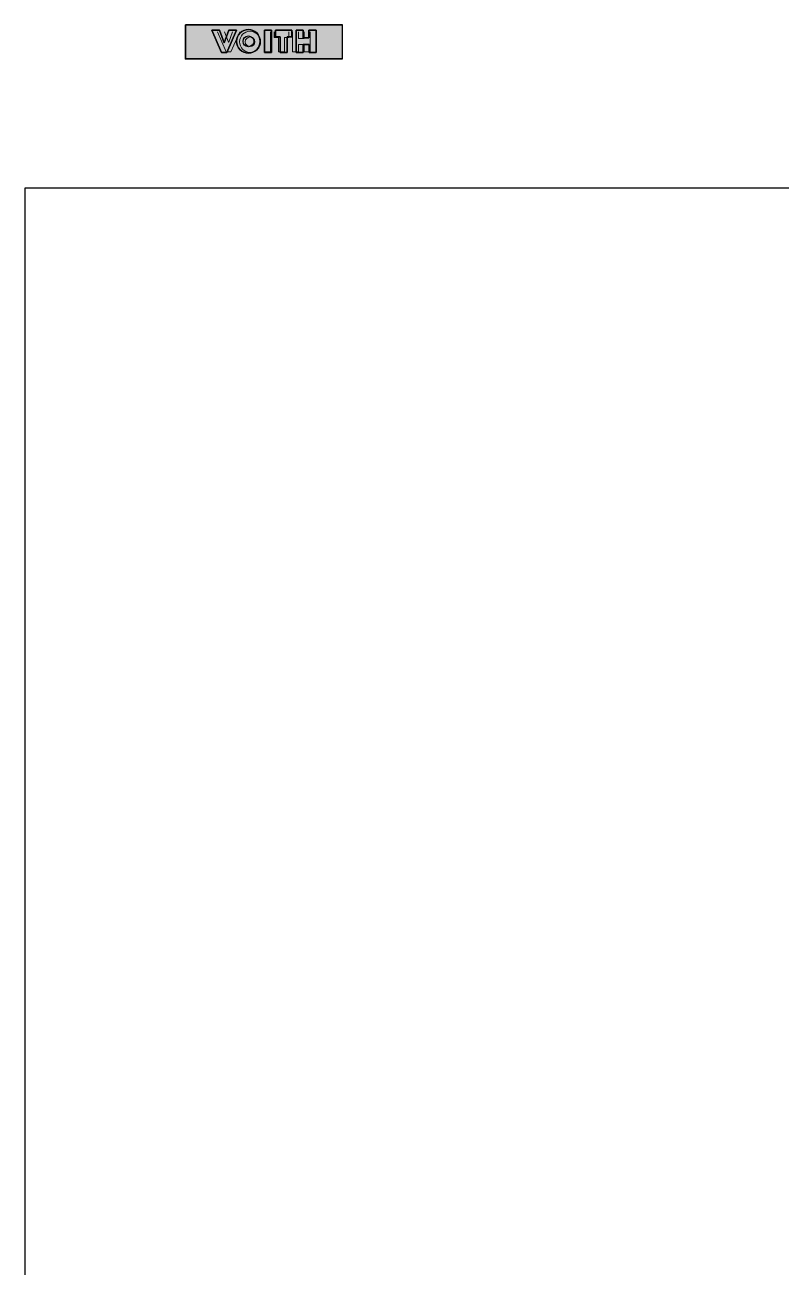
# Model space of a CAD drawing. Header units: millimetres. Extents: x 37984 to 70752, y 14140 to 37584.
# Drawn here: x 37984 to 38987, y 35909 to 37556 of the extents above; entities that cross this region are included whole.
import ezdxf

# ---------------------------------------------------------------- set-up
doc = ezdxf.new("R2010")
doc.units = ezdxf.units.MM
doc.linetypes.add('AUSGEZOGEN', pattern=[0])
doc.layers.add('! NO PLOT !', color=7, linetype='Continuous', true_color=0xff75dd, plot=False)
for name, color, linetype in [('AUT_7', 7, 'Continuous'), ('CONT_2', 7, 'AUSGEZOGEN'), ('Layer 1', 7, 'Continuous')]:
    doc.layers.add(name, color=color, linetype=linetype)
doc.layers.add('Voith_Blau', color=7, linetype='AUSGEZOGEN', true_color=0x2b2c7c)
doc.layers.add('Voith_Grau', color=7, linetype='AUSGEZOGEN', true_color=0xa5a8a6)

# ---------------------------------------------------------------- blocks, each defined once
blk = doc.blocks.new('VOITH_ormar')
at = {"layer": 'Layer 1', "linetype": 'Continuous', "lineweight": 0, "transparency": 33554687}
for points in [[(42496.2, 47320), (42491.1, 47333.9), (42481.7, 47333.9), (42493.3, 47307), (42499.5, 47307), (42511, 47333.9), (42501.7, 47333.9), (42501.6, 47333.9), (42496.6, 47320)], [(42552, 47307.1), (42552, 47333.7), (42544, 47333.7), (42544, 47307.1)], [(42562.7, 47326.1), (42562.7, 47307.1), (42570.6, 47307.1), (42570.6, 47326.1), (42576.2, 47326.1), (42576.2, 47333.7), (42557, 47333.7), (42557, 47326.1)], [(42581.3, 47333.7), (42581.3, 47307.1), (42589.2, 47307.1), (42589.2, 47316.9), (42596.5, 47316.9), (42596.5, 47307.1), (42604.5, 47307.1), (42604.5, 47333.7), (42596.5, 47333.7), (42596.5, 47324.9), (42589.2, 47324.9), (42589.2, 47333.7)]]:
    blk.add_hatch(color=256, dxfattribs=at).paths.add_polyline_path(points)
h = blk.add_hatch(color=256, dxfattribs=at)
edge = h.paths.add_edge_path()
edge.add_ellipse((42524.9, 47320.5), major_axis=(14, 0), ratio=1, start_angle=0, end_angle=360)
edge = h.paths.add_edge_path()
edge.add_ellipse((42524.9, 47320.5), major_axis=(6.38, 0), ratio=1, start_angle=0, end_angle=360)
at = {"layer": 'Voith_Blau', "transparency": 33554687}
h = blk.add_hatch(color=256, dxfattribs=at)
h.paths.add_polyline_path([(42647.5, 47343), (42439.1, 47343), (42439.1, 47297.9), (42647.5, 47297.9)])
h.paths.add_polyline_path([(42474.2, 47336), (42484.3, 47336), (42490.7, 47319), (42496.7, 47336), (42506.8, 47336), (42494.1, 47306.2), (42487, 47306.2)], flags=16)
h.paths.add_polyline_path([(42538.3, 47321.1, -1), (42507, 47321.1, -1)], flags=16)
h.paths.add_polyline_path([(42529.8, 47321.1, -1), (42515.5, 47321.1, -1)], flags=0)
h.paths.add_polyline_path([(42543.8, 47336), (42553.1, 47336), (42553.1, 47306.2), (42543.8, 47306.2)], flags=16)
h.paths.add_polyline_path([(42558.6, 47336.1), (42580.3, 47336.1), (42580.3, 47327), (42574, 47327), (42574, 47306.2), (42564.8, 47306.2), (42564.8, 47327), (42558.6, 47327)], flags=16)
h.paths.add_polyline_path([(42586.1, 47336.1), (42595.3, 47336.1), (42595.3, 47325.8), (42602.9, 47325.8), (42602.9, 47336.1), (42612.3, 47336.1), (42612.3, 47306.2), (42603, 47306.2), (42603, 47317), (42595.3, 47317), (42595.3, 47306.2), (42586.1, 47306.2)], flags=16)
at = {"layer": 'Voith_Grau', "transparency": 33554687}
for points in [[(42506.8, 47336), (42496.7, 47336), (42490.7, 47319), (42484.3, 47336), (42474.2, 47336), (42487, 47306.2), (42494.1, 47306.2)], [(42553.1, 47336), (42543.8, 47336), (42543.8, 47306.2), (42553.1, 47306.2)], [(42580.3, 47336.1), (42558.6, 47336.1), (42558.6, 47327), (42564.8, 47327), (42564.8, 47306.2), (42574, 47306.2), (42574, 47327), (42580.3, 47327)], [(42612.3, 47336.1), (42602.9, 47336.1), (42602.9, 47325.8), (42595.3, 47325.8), (42595.3, 47336.1), (42586.1, 47336.1), (42586.1, 47306.2), (42595.3, 47306.2), (42595.3, 47317), (42603, 47317), (42603, 47306.2), (42612.3, 47306.2)]]:
    blk.add_hatch(color=256, dxfattribs=at).paths.add_polyline_path(points)
h = blk.add_hatch(color=256, dxfattribs=at)
h.paths.add_polyline_path([(42507, 47321.1, 1), (42538.3, 47321.1, 1)])
h.paths.add_polyline_path([(42529.8, 47321.1, -1), (42515.5, 47321.1, -1)], flags=16)
at = {"layer": 'AUT_7', "transparency": 33554687}
blk.add_lwpolyline([(42439.1, 47343), (42647.1, 47343), (42647.1, 47298), (42439.1, 47298)], close=True, dxfattribs=at)
at = {"layer": 'CONT_2', "transparency": 33554687}
for p, q in [((42647.5, 47343), (42439.1, 47343)), ((42439.1, 47343), (42439.1, 47297.9)), ((42647.5, 47297.9), (42647.5, 47343)), ((42439.1, 47297.9), (42647.5, 47297.9))]:
    blk.add_line(p, q, dxfattribs=at)
at = {"layer": 'CONT_2', "color": 0, "linetype": 'ByBlock', "transparency": 33554687}
blk.add_point((42439.1, 47297.9), dxfattribs=at)
at = {"layer": 'Layer 1', "linetype": 'Continuous', "lineweight": 0, "transparency": 33554687}
for p, q in [((42481.7, 47333.9), (42493.3, 47307)), ((42491.1, 47333.9), (42496.2, 47320)), ((42501.6, 47333.9), (42496.6, 47320)), ((42511.1, 47333.9), (42499.5, 47307)), ((42544, 47307.1), (42544, 47333.7)), ((42552, 47333.7), (42552, 47307.1)), ((42557, 47333.7), (42557, 47326.1)), ((42576.2, 47326.1), (42576.2, 47333.7)), ((42581.3, 47333.7), (42581.3, 47307.1)), ((42589.2, 47333.7), (42589.2, 47324.9)), ((42596.5, 47333.7), (42596.5, 47324.9)), ((42604.5, 47307.1), (42604.5, 47333.7)), ((42496.2, 47320), (42496.6, 47320)), ((42557, 47326.1), (42562.7, 47326.1)), ((42562.7, 47326.1), (42562.7, 47307.1)), ((42570.6, 47307.1), (42570.6, 47326.1)), ((42570.6, 47326.1), (42576.2, 47326.1)), ((42596.5, 47324.9), (42589.2, 47324.9)), ((42589.2, 47307.1), (42589.2, 47316.9)), ((42589.2, 47316.9), (42596.5, 47316.9)), ((42596.5, 47316.9), (42596.5, 47307.1)), ((42493.3, 47307), (42499.5, 47307)), ((42552, 47307.1), (42544, 47307.1)), ((42562.7, 47307.1), (42570.6, 47307.1)), ((42581.3, 47307.1), (42589.2, 47307.1)), ((42596.5, 47307.1), (42604.5, 47307.1))]:
    blk.add_line(p, q, dxfattribs=at)
for radius in [14, 6.38]:
    blk.add_circle((42524.9, 47320.5), radius, dxfattribs=at)
at = {"layer": 'Voith_Blau', "transparency": 33554687}
for points in [[(42647.5, 47343), (42439.1, 47343), (42439.1, 47297.9), (42647.5, 47297.9)], [(42506.8, 47336), (42496.7, 47336), (42490.7, 47319), (42484.3, 47336), (42474.2, 47336), (42487, 47306.2), (42494.1, 47306.2)], [(42474.2, 47336), (42484.3, 47336), (42490.7, 47319), (42496.7, 47336), (42506.8, 47336), (42494.1, 47306.2), (42487, 47306.2)], [(42553.1, 47336), (42543.8, 47336), (42543.8, 47306.2), (42553.1, 47306.2)], [(42543.8, 47336), (42553.1, 47336), (42553.1, 47306.2), (42543.8, 47306.2)], [(42574, 47327), (42580.3, 47327), (42580.3, 47336.1), (42558.6, 47336.1), (42558.6, 47327), (42564.8, 47327), (42564.8, 47306.2), (42574, 47306.2)], [(42558.6, 47327), (42558.6, 47336.1), (42580.3, 47336.1), (42580.3, 47327), (42574, 47327), (42574, 47306.2), (42564.8, 47306.2), (42564.8, 47327)], [(42612.3, 47336.1), (42602.9, 47336.1), (42602.9, 47325.8), (42595.3, 47325.8), (42595.3, 47336.1), (42586.1, 47336.1), (42586.1, 47306.2), (42595.3, 47306.2), (42595.3, 47317), (42603, 47317), (42603, 47306.2), (42612.3, 47306.2)], [(42586.1, 47336.1), (42595.3, 47336.1), (42595.3, 47325.8), (42602.9, 47325.8), (42602.9, 47336.1), (42612.3, 47336.1), (42612.3, 47306.2), (42603, 47306.2), (42603, 47317), (42595.3, 47317), (42595.3, 47306.2), (42586.1, 47306.2)]]:
    blk.add_lwpolyline(points, close=True, dxfattribs=at)
for points in [[(42538.3, 47321.1, 1), (42507, 47321.1, 1)], [(42538.3, 47321.1, -1), (42507, 47321.1, -1)], [(42515.5, 47321.1, -1), (42529.8, 47321.1, -1)], [(42529.8, 47321.1, -1), (42515.5, 47321.1, -1)]]:
    blk.add_lwpolyline(points, format="xyb", close=True, dxfattribs=at)

msp = doc.modelspace()

# ---------------------------------------------------------------- linework, layer by layer
at = {"layer": '! NO PLOT !', "ltscale": 0.25}
msp.add_lwpolyline([(37984.324, 37339.576), (37984.324, 34139.576), (41051.871, 34139.576), (41051.871, 36124.741), (42576.324, 36124.741), (42576.324, 37339.576), (37984.324, 37339.576)], dxfattribs=at)

# ---------------------------------------------------------------- block references
at = {"layer": '! NO PLOT !', "transparency": 33554687}
msp.add_blockref('VOITH_ormar', (-4241.963, -9786.828), dxfattribs=at)

doc.saveas('drawing.dxf')
